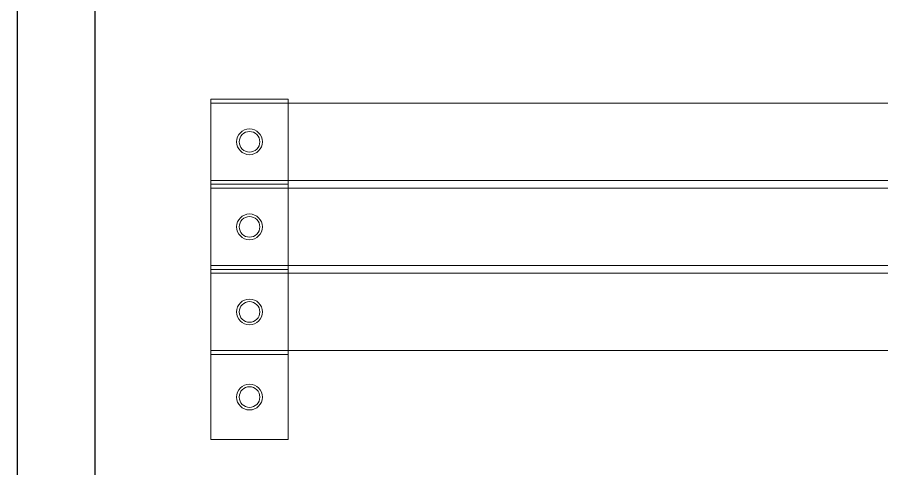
# Model space of a CAD drawing. Extents: x 223136 to 348136, y -32544 to -4064.
# Drawn here: x 239760.5 to 240095.5, y -30849 to -30673.9 of the extents above; entities that cross this region are included whole.
import ezdxf

# ---------------------------------------------------------------- set-up
doc = ezdxf.new("R2010")
doc.units = 0
doc.header["$LTSCALE"] = 20
doc.header["$MEASUREMENT"] = 0
doc.layers.add('busbar support', color=7, linetype='Continuous', lineweight=13)

# ---------------------------------------------------------------- blocks, each defined once
blk = doc.blocks.new('CT2-30_T')
at = {"lineweight": 5}
for p, q in [((33, 0), (33, -30)), ((66, 0), (66, -30)), ((99, 0), (99, -30))]:
    blk.add_line(p, q, dxfattribs=at)
blk.add_lwpolyline([(0, -30), (132, -30), (132, 0), (0, 0)], close=True, dxfattribs=at)
for centre, radius in [((16.5, -15), 5), ((49.5, -15), 5), ((82.5, -15), 5), ((115.5, -15), 5), ((16.5, -15), 4), ((49.5, -15), 4), ((82.5, -15), 4), ((115.5, -15), 4)]:
    blk.add_circle(centre, radius, dxfattribs=at)

msp = doc.modelspace()

# ---------------------------------------------------------------- linework, layer by layer
at = {"color": 242, "true_color": 0xcd2027}
for points in [[(239760.5, -31210), (240360.5, -31210), (240360.5, -30410), (239760.5, -30410)], [(239790.5, -31180), (240330.5, -31180), (240330.5, -30440), (239790.5, -30440)]]:
    msp.add_lwpolyline(points, close=True, dxfattribs=at)
at = {"layer": 'busbar support', "color": 1, "lineweight": 5, "ltscale": 0.6}
msp.add_lwpolyline([(239835.5, -30737.183), (240285.5, -30737.183), (240285.5, -30707.183), (239835.5, -30707.183)], close=True, dxfattribs=at)
at = {"layer": 'busbar support', "color": 2, "lineweight": 5, "ltscale": 0.6}
msp.add_lwpolyline([(239835.5, -30770.183), (240285.5, -30770.183), (240285.5, -30740.183), (239835.5, -30740.183)], close=True, dxfattribs=at)
at = {"layer": 'busbar support', "color": 5, "lineweight": 5, "ltscale": 0.6}
msp.add_lwpolyline([(239835.5, -30803.183), (240285.5, -30803.183), (240285.5, -30773.183), (239835.5, -30773.183)], close=True, dxfattribs=at)

# ---------------------------------------------------------------- block references
at = {"lineweight": 5, "rotation": 270}
msp.add_blockref('CT2-30_T', (239865.5, -30705.683), dxfattribs=at)

doc.saveas('drawing.dxf')
